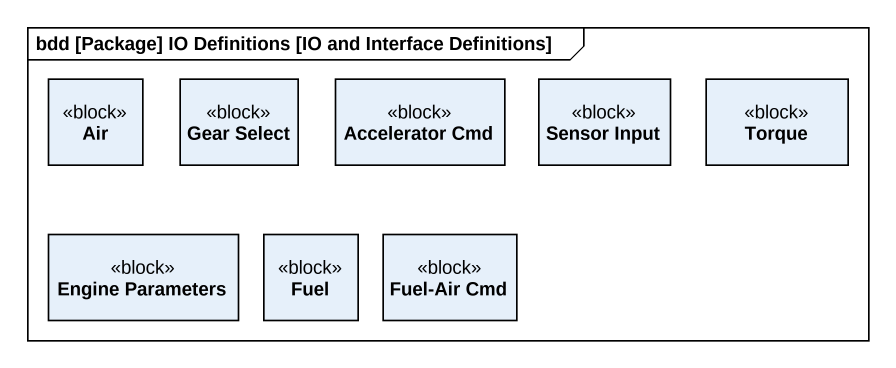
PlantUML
@startuml
mainframe bdd [Package] IO Definitions [IO and Interface Definitions]
hide circle
hide empty members
class Air <<block>>
class "Gear Select" as Gear_Select <<block>>
class "Accelerator Cmd" as Accelerator_Cmd <<block>>
class "Sensor Input" as Sensor_Input <<block>>
class Torque <<block>>
class "Engine Parameters" as Engine_Parameters <<block>>
class Fuel <<block>>
class "Fuel-Air Cmd" as Fuel_Air_Cmd <<block>>
@enduml
